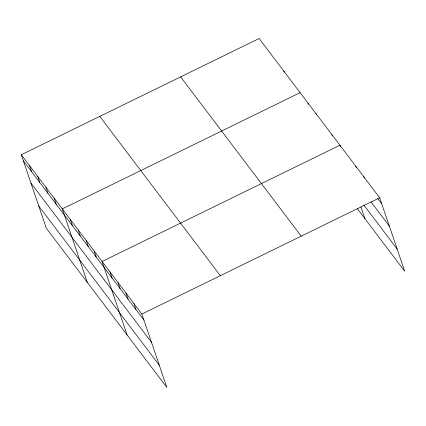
<?xml version="1.0" encoding="UTF-8"?>
<svg xmlns="http://www.w3.org/2000/svg" width="426" height="426" viewBox="0 0 426 426"><rect width="100%" height="100%" fill="white"/><g stroke="black" fill="none" stroke-linecap="round" stroke-linejoin="round"><path stroke-width="0.64" d="M21.3 154.755L141.874 314.042L166.88 387.495L46.306 228.208L21.3 154.755L259.12 38.505L379.694 197.792L404.7 271.245L357.35 208.692M300.117 92.666L62.297 208.916L87.298 282.363M141.874 314.042L379.694 197.792M377.787 198.617L381.765 203.878M371.03 201.929L389.332 226.105M363.708 204.858L397.133 249.013M180.64 76.866L301.214 236.158M99.78 116.394L220.359 275.681M23.371 160.842L143.945 320.128M30.938 183.068L151.518 342.36M38.734 205.976L159.313 365.263M363.777 176.769L364.193 177.983M355.822 166.252L356.237 167.471M340.321 146.443L339.905 145.229L102.086 261.479L127.092 334.932M360.918 206.945L364.912 218.676M331.95 134.717L332.36 135.931M316.033 113.689L316.443 114.908M308.073 103.177L308.488 104.391M283.716 70.998L284.131 72.218M133.918 303.53L135.99 309.611M125.963 293.019L128.029 299.1M118.002 282.507L120.073 288.588M110.046 271.99L112.113 278.077M94.13 250.967L96.201 257.048M86.169 240.456L88.241 246.537M78.214 229.939L80.285 236.025M70.253 219.427L72.324 225.508M54.097 198.085L56.168 204.166M45.896 187.254L47.968 193.335M37.701 176.423L39.767 182.504M29.5 165.586L31.572 171.673"/></g></svg>
